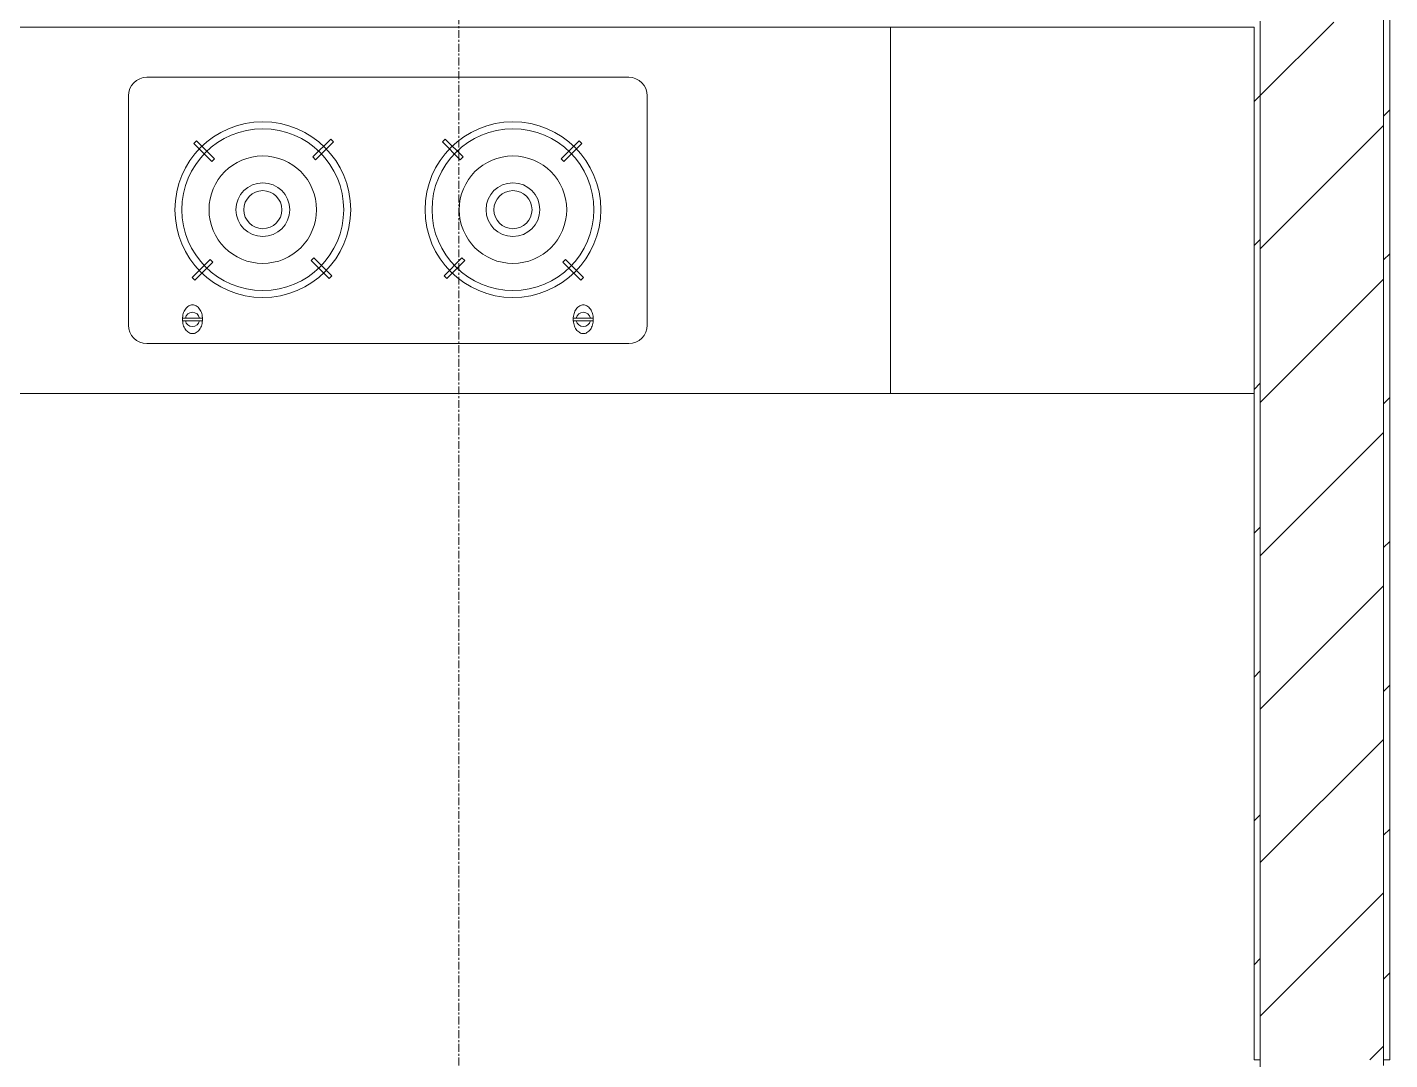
# Model space of a CAD drawing. Header units: millimetres. Extents: x -24439 to 198341, y -52871 to 149926.
# Drawn here: x 114252 to 116463, y 54952 to 56627 of the extents above; entities that cross this region are included whole.
import ezdxf

# ---------------------------------------------------------------- set-up
doc = ezdxf.new("R2010")
doc.units = ezdxf.units.MM
doc.linetypes.add('Grid Line', pattern=[22.225, 12.7, -3.175, 3.175, -3.175])
for name, color, linetype, lineweight in [('0-1', 7, 'Continuous', 5), ('A-FLOR-1', 9, 'Continuous', 9), ('A-WALL', 113, 'Continuous', 9), ('A-WALL-3', 113, 'Continuous', 18), ('A-WALL-PATT-2', 9, 'Continuous', 9), ('A-WALL-PATT-3', 111, 'Continuous', 9), ('I-FURN', 30, 'Continuous', 9), ('I-FURN-1', 9, 'Continuous', 9), ('I-WALL-1', 253, 'Continuous', 18), ('I-WALL-3', 2, 'Continuous', 18), ('S-GRID-1', 1, 'Grid Line', 9)]:
    doc.layers.add(name, color=color, linetype=linetype, lineweight=lineweight)
pattern_1 = [(45, (0, 0), (-116.67262, 116.67262), [])]

# ---------------------------------------------------------------- blocks, each defined once
blk = doc.blocks.new('HE BEP A - HE BEP A-348232-TKCS_MB ĐỊNH VỊ CAO ĐỘ THIẾT KẾ')
at = {"layer": 'I-FURN'}
for p, q in [((3703.5, 605.3), (3703.5, 11)), ((3279.1, 524.2), (2497.5, 524.2)), ((2467.5, 494.2), (2467.5, 122.2)), ((3309.1, 494.2), (3309.1, 122.2)), ((2578, 421.2), (2573.6, 416.8)), ((2607.1, 392.1), (2578, 421.2)), ((2795.6, 424), (2766.5, 394.9)), ((2800, 419.6), (2795.6, 424)), ((2976.7, 419.6), (2981.1, 424)), ((2981.1, 424), (3010.2, 394.9)), ((3169.5, 392.1), (3198.6, 421.2)), ((3198.6, 421.2), (3203, 416.8)), ((2573.6, 416.8), (2602.8, 387.7)), ((2770.8, 390.5), (2800, 419.6)), ((3005.8, 390.5), (2976.7, 419.6)), ((3203, 416.8), (3173.9, 387.7)), ((2602.8, 387.7), (2607.1, 392.1)), ((2766.5, 394.9), (2770.8, 390.5)), ((3010.2, 394.9), (3005.8, 390.5)), ((3173.9, 387.7), (3169.5, 392.1)), ((2570.9, 199.3), (2600, 228.4)), ((2604.4, 224), (2575.3, 194.9)), ((2600, 228.4), (2604.4, 224)), ((2763.7, 226.8), (2768.1, 231.2)), ((2792.8, 197.7), (2763.7, 226.8)), ((2768.1, 231.2), (2797.2, 202)), ((3008.5, 231.2), (2979.4, 202)), ((2983.8, 197.7), (3012.9, 226.8)), ((3012.9, 226.8), (3008.5, 231.2)), ((3176.6, 228.4), (3172.2, 224)), ((3172.2, 224), (3201.4, 194.9)), ((3205.8, 199.3), (3176.6, 228.4)), ((2575.3, 194.9), (2570.9, 199.3)), ((2797.2, 202), (2792.8, 197.7)), ((2979.4, 202), (2983.8, 197.7)), ((3201.4, 194.9), (3205.8, 199.3)), ((2555.1, 133.3), (2555.1, 129.3)), ((2587.6, 133.3), (2555.1, 133.3)), ((2587.6, 129.3), (2587.6, 133.3)), ((3189, 129.3), (3189, 133.3)), ((3189, 133.3), (3221.5, 133.3)), ((3221.5, 133.3), (3221.5, 129.3)), ((2555.1, 129.3), (2587.6, 129.3)), ((3221.5, 129.3), (3189, 129.3)), ((3279.1, 92.2), (2497.5, 92.2)), ((4293.5, 11), (765.9, 11))]:
    blk.add_line(p, q, dxfattribs=at)
for centre, radius in [((2685.4, 309.4), 142.6), ((3091.2, 309.4), 142.6), ((2685.4, 309.4), 131.3), ((3091.2, 309.4), 131.3), ((2685.4, 309.4), 87.2), ((3091.2, 309.4), 87.2), ((2685.4, 309.4), 43.6), ((2685.4, 309.4), 30.9), ((3091.2, 309.4), 43.6), ((3091.2, 309.4), 30.9)]:
    blk.add_circle(centre, radius, dxfattribs=at)
for centre, radius, start, end in [((2497.5, 494.2), 30, 90, 180), ((3279.1, 494.2), 30, 360, 90), ((2571.4, 143.6), 11.5, 90, 120.7976), ((2571.4, 143.6), 11.5, 59.2024, 90), ((3205.3, 143.6), 11.5, 90, 120.7976), ((3205.3, 143.6), 11.5, 59.2024, 90), ((2588.6, 131.7), 33.5, 163.9419, 180), ((2580.1, 134.1), 24.7, 145.204, 163.9419), ((2571.3, 131.3), 11.6, 9.9102, 170.0898), ((2574.8, 137.9), 18.1, 120.7976, 145.204), ((2568, 137.9), 18.1, 34.796, 59.2024), ((2562.6, 134.1), 24.7, 16.0581, 34.796), ((2554.1, 131.7), 33.5, 0, 16.0581), ((3222.5, 131.7), 33.5, 163.9419, 180), ((3214, 134.1), 24.7, 145.204, 163.9419), ((3208.7, 137.9), 18.1, 120.7976, 145.204), ((3205.3, 131.3), 11.6, 9.9102, 170.0898), ((3201.9, 137.9), 18.1, 34.796, 59.2024), ((3196.5, 134.1), 24.7, 16.0581, 34.796), ((3188, 131.7), 33.5, 0, 16.0581), ((2497.5, 122.2), 30, 180, 270), ((2588.6, 131.7), 33.5, 180, 196.0581), ((2580.1, 129.2), 24.7, 196.0581, 214.796), ((2571.3, 131.3), 11.6, 189.7177, 350.2823), ((2574.8, 125.5), 18.1, 214.796, 239.2024), ((2568, 125.5), 18.1, 300.7976, 325.204), ((2562.6, 129.2), 24.7, 325.204, 343.9419), ((2554.1, 131.7), 33.5, 343.9419, 0), ((3222.5, 131.7), 33.5, 180, 196.0581), ((3214, 129.2), 24.7, 196.0581, 214.796), ((3208.7, 125.5), 18.1, 214.796, 239.2024), ((3205.3, 131.3), 11.6, 189.7177, 350.2823), ((3201.9, 125.5), 18.1, 300.7976, 325.204), ((3196.5, 129.2), 24.7, 325.204, 343.9419), ((3188, 131.7), 33.5, 343.9419, 0), ((3279.1, 122.2), 30, 270, 360), ((2571.4, 119.8), 11.5, 239.2024, 270), ((2571.4, 119.8), 11.5, 270, 300.7976), ((3205.3, 119.8), 11.5, 239.2024, 270), ((3205.3, 119.8), 11.5, 270, 300.7976)]:
    blk.add_arc(centre, radius, start, end, dxfattribs=at)
at = {"layer": 'I-FURN-1'}
blk.add_line((3.5, 11), (4293.5, 11), dxfattribs=at)
blk = doc.blocks.new('NCV_TKTC_TANG 1_rvt-1-TKCS_MB ĐỊNH VỊ CAO ĐỘ THIẾT KẾ')
at = {"layer": 'A-WALL-PATT-2'}
h = blk.add_hatch(dxfattribs=at)
h.set_pattern_fill('FP_3', color=256, style=0, pattern_type=2)
h.set_pattern_definition(pattern_1)
h.paths.add_polyline_path([(116252.6, 53711.9), (116252.6, 53861.9), (116242.6, 53861.9), (116242.6, 53711.9)])
h.paths.add_polyline_path([(116252.6, 54951.9), (116252.6, 56636.9), (116242.6, 56636.9), (116242.6, 54951.9)])
at = {"layer": 'A-FLOR-1'}
blk.add_line((116252.6, 53861.9), (116252.6, 54951.9), dxfattribs=at)
at = {"layer": 'I-WALL-1'}
for p, q in [((111742.6, 56626.9), (116242.6, 56626.9)), ((116242.6, 56626.9), (116242.6, 54951.9)), ((116252.6, 54951.9), (116252.6, 56636.9)), ((116242.6, 54951.9), (116252.6, 54951.9))]:
    blk.add_line(p, q, dxfattribs=at)
at = {"layer": 'I-FURN-1'}
blk.add_blockref('HE BEP A - HE BEP A-348232-TKCS_MB ĐỊNH VỊ CAO ĐỘ THIẾT KẾ', (111949.1, 56021.6), dxfattribs=at)

msp = doc.modelspace()

# ---------------------------------------------------------------- hatches: boundary and pattern name
at = {"layer": 'A-WALL-PATT-3'}
h = msp.add_hatch(dxfattribs=at)
h.set_pattern_fill('FP_8', color=256, style=0, pattern_type=2)
h.set_pattern_definition(pattern_1)
h.paths.add_polyline_path([(116462.6, 49161.9), (116462.6, 51761.9), (116452.6, 51761.9), (116452.6, 49161.9)])
h.paths.add_polyline_path([(116452.6, 52751.9), (116462.6, 52751.9), (116462.6, 53861.9), (116452.6, 53861.9), (116452.6, 53361.9)])
h.paths.add_polyline_path([(116452.6, 54951.9), (116462.6, 54951.9), (116462.6, 62061.9), (116452.6, 62061.9), (116452.6, 56635.3)])
h.paths.add_polyline_path([(116452.6, 63151.9), (116462.6, 63151.9), (116462.6, 70111.9), (116452.6, 70111.9), (116452.6, 64527)])
h = msp.add_hatch(dxfattribs=at)
h.set_pattern_fill('FP_1', color=256, style=0, pattern_type=2)
h.set_pattern_definition([(45, (0, 0), (-124.4508, 124.4508), [])])
h.paths.add_polyline_path([(116292.6, 53711.9), (116452.6, 53711.9), (116452.6, 53861.9), (116252.6, 53861.9), (116252.6, 53711.9)])
h.paths.add_polyline_path([(116252.6, 54951.9), (116452.6, 54951.9), (116452.6, 56635.3), (116252.6, 56635.3)])
h.paths.add_polyline_path([(116252.6, 56835.3), (116452.6, 56835.3), (116452.6, 61561.9), (116252.6, 61561.9), (116252.6, 57623.3)])

# ---------------------------------------------------------------- linework, layer by layer
at = {"layer": 'A-WALL'}
for p, q in [((116452.6, 54951.9), (116452.6, 56635.3)), ((116452.6, 56635.3), (116452.6, 54951.9))]:
    msp.add_line(p, q, dxfattribs=at)
at = {"layer": 'A-WALL-3'}
msp.add_line((116252.6, 56635.3), (116252.6, 54951.9), dxfattribs=at)
at = {"layer": 'I-WALL-3'}
for p, q in [((116462.6, 54951.9), (116462.6, 62061.9)), ((116452.6, 54951.9), (116462.6, 54951.9))]:
    msp.add_line(p, q, dxfattribs=at)
at = {"layer": 'S-GRID-1'}
for p, q in [((114952.6, 20960.6), (114952.6, 80482.7)), ((116452.6, 20960.6), (116452.6, 80482.7))]:
    msp.add_line(p, q, dxfattribs=at)

# ---------------------------------------------------------------- block references
at = {"layer": '0-1'}
msp.add_blockref('NCV_TKTC_TANG 1_rvt-1-TKCS_MB ĐỊNH VỊ CAO ĐỘ THIẾT KẾ', (0, 0), dxfattribs=at)

doc.saveas('drawing.dxf')
